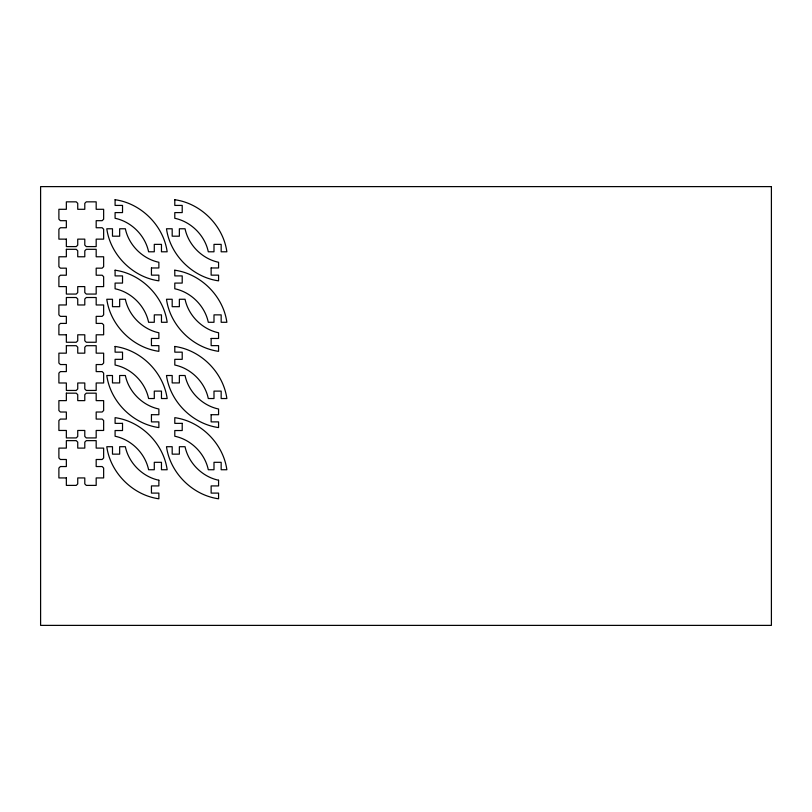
<?xml version="1.0" encoding="UTF-8"?>
<svg xmlns="http://www.w3.org/2000/svg" width="812" height="812" viewBox="0 0 812 812"><rect width="100%" height="100%" fill="white"/><g stroke="black" fill="none" stroke-linecap="round" stroke-linejoin="round"><path stroke-width="1.22" d="M66.351 477.933L66.351 485.393L76.247 485.393L77.739 483.901L77.739 477.933L84.793 477.933L84.793 483.901L86.285 485.393L96.181 485.393L96.181 477.933L103.642 477.933L103.642 468.037L102.15 466.545L96.181 466.545L96.181 459.49L102.15 459.49L103.642 457.998L103.642 448.102L96.181 448.102L96.181 440.642L86.285 440.642L84.793 442.134L84.793 448.102L77.739 448.102L77.739 442.134L76.247 440.642L66.351 440.642L66.351 448.102L58.89 448.102L58.89 457.998L60.382 459.49L66.351 459.49L66.351 466.545L60.382 466.545L58.89 468.037L58.89 477.933L66.351 477.933M66.351 393.17L66.351 400.631L58.89 400.631L58.89 410.527L60.382 412.019L66.351 412.019L66.351 419.073L60.382 419.073L58.89 420.565L58.89 430.462L66.351 430.462L66.351 437.922L76.247 437.922L77.739 436.43L77.739 430.462L84.793 430.462L84.793 436.43L86.285 437.922L96.181 437.922L96.181 430.462L103.642 430.462L103.642 420.565L102.15 419.073L96.181 419.073L96.181 412.019L102.15 412.019L103.642 410.527L103.642 400.631L96.181 400.631L96.181 393.17L86.285 393.17L84.793 394.662L84.793 400.631L77.739 400.631L77.739 394.662L76.247 393.17L66.351 393.17M66.351 345.699L66.351 353.159L58.89 353.159L58.89 363.055L60.382 364.547L66.351 364.547L66.351 371.602L60.382 371.602L58.89 373.094L58.89 382.99L66.351 382.99L66.351 390.45L76.247 390.45L77.739 388.958L77.739 382.99L84.793 382.99L84.793 388.958L86.285 390.45L96.181 390.45L96.181 382.99L103.642 382.99L103.642 373.094L102.15 371.602L96.181 371.602L96.181 364.547L102.15 364.547L103.642 363.055L103.642 353.159L96.181 353.159L96.181 345.699L86.285 345.699L84.793 347.191L84.793 353.159L77.739 353.159L77.739 347.191L76.247 345.699L66.351 345.699M66.351 334.798L66.351 342.258L76.247 342.258L77.739 340.766L77.739 334.798L84.793 334.798L84.793 340.766L86.285 342.258L96.181 342.258L96.181 334.798L103.642 334.798L103.642 324.901L102.15 323.409L96.181 323.409L96.181 316.355L102.15 316.355L103.642 314.863L103.642 304.967L96.181 304.967L96.181 297.507L86.285 297.507L84.793 298.999L84.793 304.967L77.739 304.967L77.739 298.999L76.247 297.507L66.351 297.507L66.351 304.967L58.89 304.967L58.89 314.863L60.382 316.355L66.351 316.355L66.351 323.409L60.382 323.409L58.89 324.901L58.89 334.798L66.351 334.798M66.351 249.314L66.351 256.775L58.89 256.775L58.89 266.671L60.382 268.163L66.351 268.163L66.351 275.217L60.382 275.217L58.89 276.709L58.89 286.606L66.351 286.606L66.351 294.066L76.247 294.066L77.739 292.574L77.739 286.606L84.793 286.606L84.793 292.574L86.285 294.066L96.181 294.066L96.181 286.606L103.642 286.606L103.642 276.709L102.15 275.217L96.181 275.217L96.181 268.163L102.15 268.163L103.642 266.671L103.642 256.775L96.181 256.775L96.181 249.314L86.285 249.314L84.793 250.806L84.793 256.775L77.739 256.775L77.739 250.806L76.247 249.314L66.351 249.314M66.351 239.134L66.351 246.594L76.247 246.594L77.739 245.102L77.739 239.134L84.793 239.134L84.793 245.102L86.285 246.594L96.181 246.594L96.181 239.134L103.642 239.134L103.642 229.238L102.15 227.746L96.181 227.746L96.181 220.681L102.15 220.681L103.642 219.189L103.642 209.293L96.181 209.293L96.181 201.843L86.285 201.843L84.793 203.335L84.793 209.293L77.739 209.293L77.739 203.335L76.247 201.843L66.351 201.843L66.351 209.293L58.89 209.293L58.89 219.189L60.382 220.681L66.351 220.681L66.351 227.746L60.382 227.746L58.89 229.238L58.89 239.134L66.351 239.134M115.091 346.46L115.091 352.154L122.521 352.154L122.521 359.33L115.091 359.33L115.091 365.024C131.412 368.415 145.206 382.208 148.596 398.53L154.29 398.53L154.29 391.11L161.466 391.11L161.466 398.53L167.16 398.53C163.557 372.424 141.197 350.063 115.091 346.46M115.091 270.213L115.091 275.907L122.521 275.907L122.521 283.083L115.091 283.083L115.091 288.778C131.412 292.178 145.206 305.972 148.596 322.283L154.29 322.283L154.29 314.863L161.466 314.863L161.466 322.283L167.16 322.283C163.557 296.177 141.197 273.817 115.091 270.213M115.091 199.722L115.091 205.416L122.521 205.416L122.521 212.592L115.091 212.592L115.091 218.286C131.412 221.686 145.206 235.48 148.596 251.791L154.29 251.791L154.29 244.371L161.466 244.371L161.466 251.791L167.16 251.791C163.557 225.685 141.197 203.325 115.091 199.722M151.438 414.709L151.438 421.885L158.868 421.885L158.868 427.579C132.752 423.976 110.391 401.615 106.788 375.509L112.482 375.509L112.482 382.929L119.658 382.929L119.658 375.509L125.352 375.509C128.753 391.82 142.547 405.614 158.868 409.015L158.868 414.709L151.438 414.709M151.438 338.462L151.438 345.638L158.868 345.638L158.868 351.332C132.752 347.729 110.391 325.368 106.788 299.263L112.482 299.263L112.482 306.682L119.658 306.682L119.658 299.263L125.352 299.263C128.753 315.584 142.547 329.367 158.868 332.768L158.868 338.462L151.438 338.462M151.438 267.97L151.438 275.146L158.868 275.146L158.868 280.84C132.752 277.237 110.391 254.877 106.788 228.771L112.482 228.771L112.482 236.19L119.658 236.201L119.658 228.771L125.352 228.771C128.753 245.092 142.547 258.886 158.868 262.276L158.868 267.97L151.438 267.97M158.868 480.227L158.868 485.921L151.438 485.921L151.438 493.097L158.868 493.097L158.868 498.791C132.752 495.188 110.391 472.828 106.788 446.712L112.482 446.712L112.482 454.141L119.658 454.141L119.658 446.712L125.352 446.712C128.753 463.033 142.547 476.827 158.868 480.227M174.793 346.46L174.793 352.154L182.213 352.154L182.213 359.33L174.793 359.33L174.793 365.024C191.114 368.415 204.908 382.208 208.298 398.53L213.992 398.53L213.992 391.11L221.168 391.11L221.168 398.53L226.863 398.53C223.259 372.424 200.899 350.063 174.793 346.46M174.793 270.213L174.793 275.907L182.213 275.907L182.213 283.083L174.793 283.083L174.793 288.778C191.114 292.178 204.908 305.972 208.298 322.283L213.992 322.283L213.992 314.863L221.168 314.863L221.168 322.283L226.863 322.283C223.259 296.177 200.899 273.817 174.793 270.213M174.793 199.722L174.793 205.416L182.213 205.416L182.213 212.592L174.793 212.592L174.793 218.286C191.114 221.686 204.908 235.48 208.298 251.791L213.992 251.791L213.992 244.371L221.168 244.371L221.168 251.791L226.863 251.791C223.259 225.685 200.899 203.325 174.793 199.722M211.14 414.709L211.14 421.885L218.57 421.885L218.57 427.579C192.454 423.976 170.094 401.615 166.49 375.509L172.185 375.509L172.185 382.929L179.361 382.929L179.361 375.509L185.055 375.509C188.455 391.82 202.249 405.614 218.57 409.015L218.57 414.709L211.14 414.709M211.14 338.462L211.14 345.638L218.57 345.638L218.57 351.332C192.454 347.729 170.094 325.368 166.49 299.263L172.185 299.263L172.185 306.682L179.361 306.682L179.361 299.263L185.055 299.263C188.455 315.584 202.249 329.367 218.57 332.768L218.57 338.462L211.14 338.462M211.14 267.97L211.14 275.146L218.57 275.146L218.57 280.84C192.454 277.237 170.094 254.877 166.49 228.771L172.185 228.771L172.185 236.19L179.361 236.201L179.361 228.771L185.055 228.771C188.455 245.092 202.249 258.886 218.57 262.276L218.57 267.97L211.14 267.97M218.57 480.227L218.57 485.921L211.14 485.921L211.14 493.097L218.57 493.097L218.57 498.791C192.454 495.188 170.094 472.828 166.49 446.712L172.185 446.712L172.185 454.141L179.361 454.141L179.361 446.712L185.055 446.712C188.455 463.033 202.249 476.827 218.57 480.227M771.4 186.618L40.6 186.618L40.6 625.382L771.4 625.382L771.4 186.618M122.521 423.367L115.091 423.367L115.091 417.662C141.197 421.276 163.557 443.626 167.16 469.742L161.466 469.742L161.466 462.312L154.29 462.312L154.29 469.742L148.596 469.742C145.206 453.421 131.412 439.627 115.091 436.237L115.091 430.533L122.521 430.533L122.521 423.367M182.213 423.367L174.793 423.367L174.793 417.662C200.899 421.276 223.259 443.626 226.863 469.742L221.168 469.742L221.168 462.312L213.992 462.312L213.992 469.742L208.298 469.742C204.908 453.421 191.114 439.627 174.793 436.237L174.793 430.533L182.213 430.533L182.213 423.367"/></g></svg>
